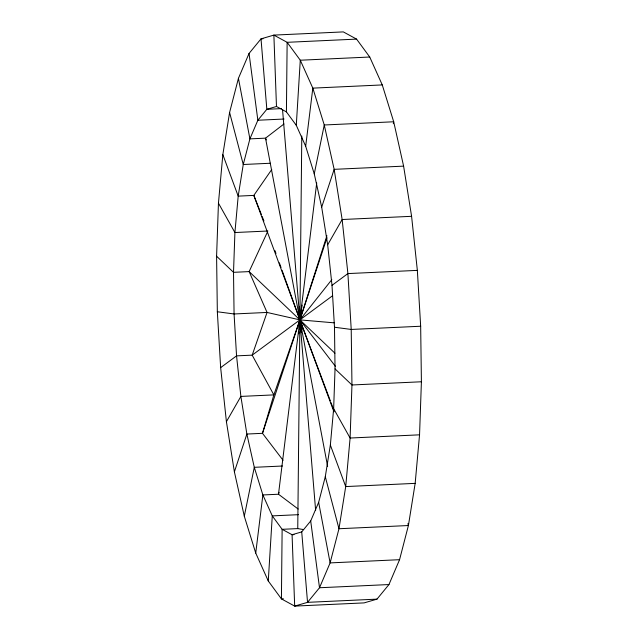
<?xml version="1.0" encoding="UTF-8"?>
<svg xmlns="http://www.w3.org/2000/svg" width="638" height="638" viewBox="0 0 638 638"><rect width="100%" height="100%" fill="white"/><g stroke="black" fill="none" stroke-linecap="round" stroke-linejoin="round"><path stroke-width="0.96" d="M286.422 111.889L287.14 42.315L273.877 35.106L261.014 38.862L249.051 53.448L238.437 78.307L229.592 112.471L222.837 154.635L218.451 203.171L216.593 256.229L217.335 311.759L220.652 367.624L226.41 421.686L234.393 471.865L244.298 516.222L255.734 553.074L268.271 580.979L281.422 598.891L294.676 606.1L364.123 602.894L376.986 599.138L388.949 584.552L399.563 559.693L408.408 525.529L415.163 483.365L419.549 434.829L421.407 381.771L420.665 326.241L417.348 270.376L411.59 216.314L403.607 166.135L393.702 121.778L382.266 84.926L369.729 57.021L356.578 39.109L343.324 31.9L273.877 35.106L276.477 106.482L286.422 111.889L296.287 125.319L305.682 146.254L314.263 173.887L321.688 207.159L327.677 244.793L331.999 285.338L334.487 327.238L335.038 368.884L333.65 408.671L330.356 445.077L325.292 476.706L318.657 502.329L310.698 520.967L301.726 531.909L292.076 534.724L282.132 529.317L272.274 515.887L262.872 494.952L254.291 467.319L246.866 434.047L240.877 396.413L236.554 355.868L234.074 313.968L233.516 272.322L234.912 232.535L238.197 196.129L243.261 164.5L249.897 138.877L257.856 120.239L266.836 109.297L276.477 106.482M303.608 529.58L297.755 528.599L301.79 136.014M300.171 313.912L299.214 327.82M268.271 580.979L272.274 515.887L298.464 514.675M296.287 125.319L300.283 60.219L287.14 42.315L356.578 39.109M298.704 333.778L298.871 331.792M255.734 553.074L262.872 494.952L278.495 494.235L298.169 509.036M305.682 146.254L312.819 88.132L300.283 60.219L369.729 57.021M316.711 182.962L278.495 494.235L279.077 492.337M302.117 305.1L299.9 319.885L300.179 329.806M244.298 516.222L254.291 467.319L282.427 466.019M314.263 173.887L324.256 124.984L312.819 88.132L382.266 84.926M393.311 123.692L393.702 121.778L324.256 124.984L334.16 169.341L342.143 219.52L347.901 273.582L351.219 329.447L351.961 384.977L350.103 438.027L345.716 486.571L338.969 528.735L330.117 562.899L319.502 587.75L307.54 602.344L294.676 606.1L292.076 534.724L294.014 534.636M326.911 235.717L299.9 319.885L273.861 394.89L262.489 433.322L283.049 460.253M234.393 471.865L246.866 434.047L262.489 433.322L327.023 237.631M321.688 207.159L334.16 169.341L403.607 166.135M267.481 231.913L249.139 271.605L267.059 312.445L252.185 355.151L273.861 394.89L240.877 396.413L226.41 421.686M327.677 244.793L342.143 219.52L411.59 216.314M271.764 169.469L253.828 195.403L238.197 196.129L222.837 154.635M331.816 279.643L299.9 319.885L300.833 327.78M283.942 124.019L265.528 138.159L249.897 138.877L238.437 78.307M220.652 367.624L236.554 355.868L252.185 355.151L332.51 295.785M331.999 285.338L347.901 273.582L417.348 270.376M263 38.774L261.014 38.862L266.836 109.297L281.478 108.619M284.054 119.027L257.856 120.239L249.051 53.448M270.424 163.248L243.261 164.5L229.592 112.471M267.896 231.012L234.912 232.535L218.451 203.171M420.665 326.241L351.219 329.447L334.487 327.238M421.407 381.771L351.961 384.977L335.038 368.884M419.549 434.829L350.103 438.027L333.65 408.671M415.163 483.365L345.716 486.571L330.356 445.077M297.755 528.599L282.132 529.317L281.422 598.891L283.4 598.795M399.563 559.693L330.117 562.899L318.657 502.329M388.949 584.552L319.502 587.75L310.698 520.967M376.986 599.138L307.54 602.344L301.726 531.909M334.176 322.844L299.9 319.885L267.059 312.445L234.074 313.968L217.335 311.759M334.934 353.205L249.139 271.605L233.516 272.322L216.593 256.229M335.373 366.268L299.9 319.885L282.044 270.297M266.293 139.929L265.528 138.159L327.629 466.434M261.405 214.575L253.828 195.403L333.945 411.845M262.122 216.402L263.925 220.963M330.317 400.784L299.9 319.885L298.568 311.057M331.01 402.642L334.16 411.016M274.97 250.654L275.983 253.461M279.348 262.816L281.031 267.497M407.905 523.599L408.408 525.529L338.969 528.735L325.292 476.706M302.037 329.615L299.9 319.885L299.724 315.898M301.184 330.747L301.415 332.717M282.538 109.569L315.627 510.352M299.318 306.934L299.541 311.918"/></g></svg>
